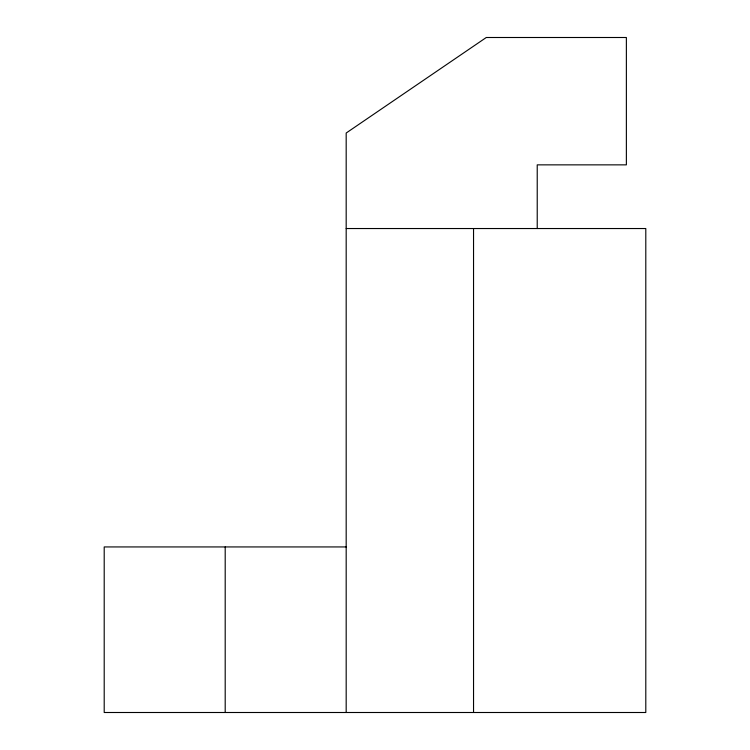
<?xml version="1.0" encoding="UTF-8"?>
<svg xmlns="http://www.w3.org/2000/svg" width="750" height="750" viewBox="0 0 750 750"><rect width="100%" height="100%" fill="white"/><g stroke="black" fill="none" stroke-linecap="round" stroke-linejoin="round"><path stroke-width="1.12" d="M346.181 228.534L645.797 228.534L645.797 712.5L104.203 712.5L104.203 546.938L346.181 546.938M537.225 228.534L537.225 164.859L626.372 164.859L626.372 37.5L486.281 37.5L346.181 133.022L346.181 712.5M473.541 228.534L473.541 712.5M225.197 546.938L225.197 712.5"/></g></svg>
